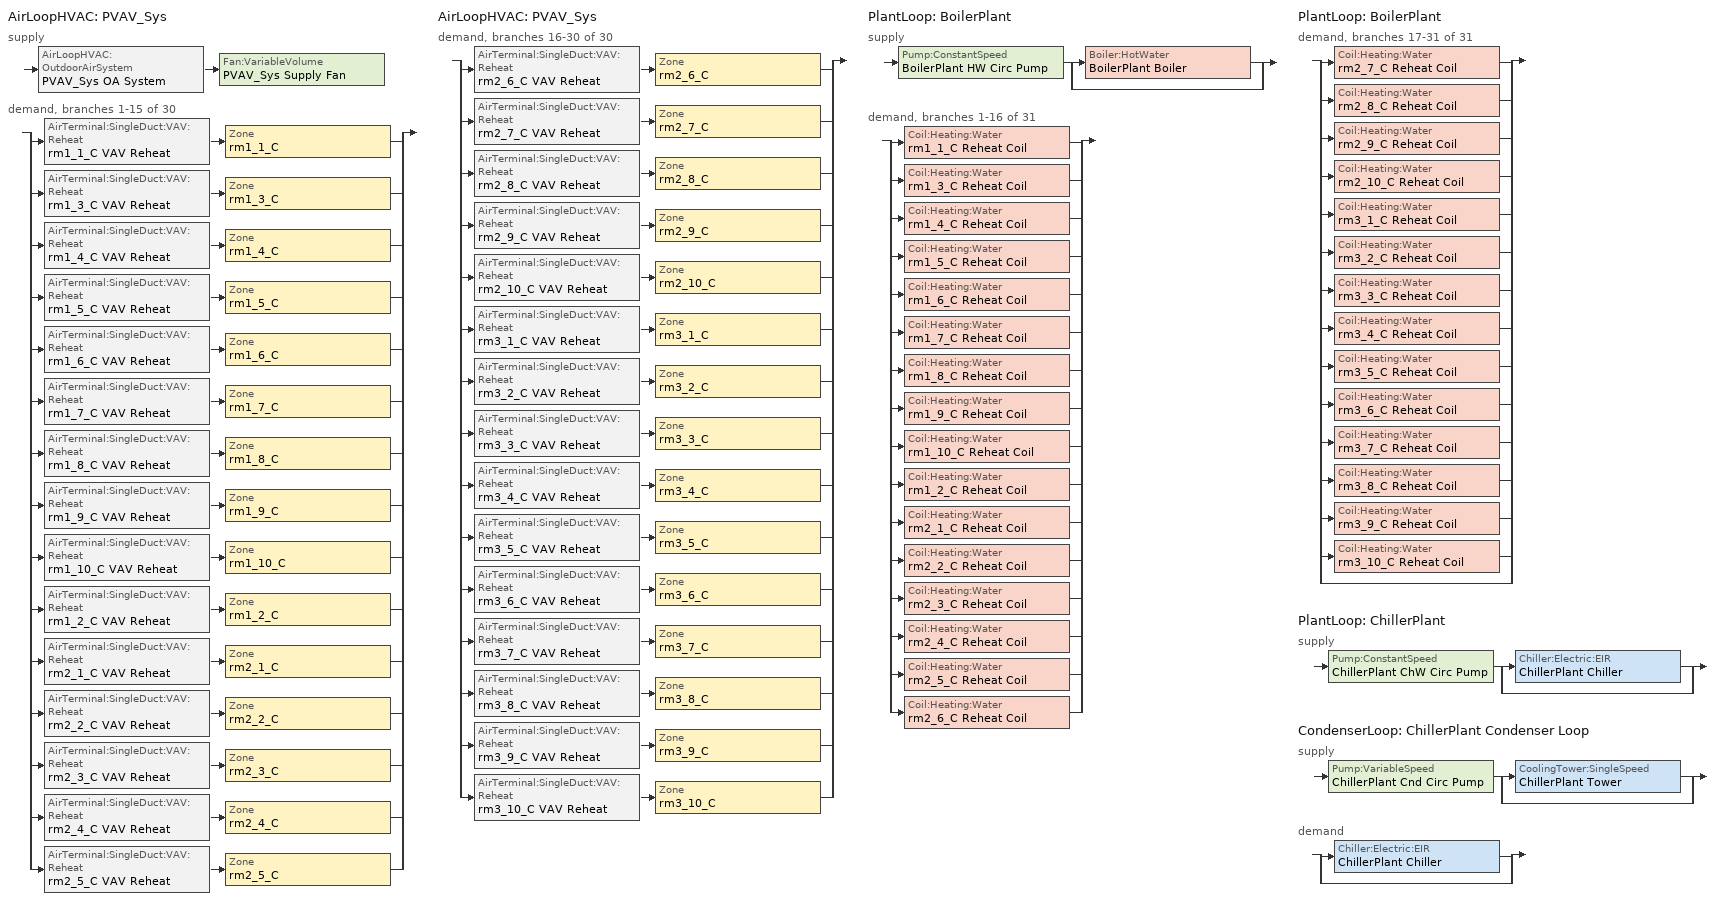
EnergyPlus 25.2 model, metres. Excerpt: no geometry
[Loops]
AirLoopHVAC 'PVAV_Sys'
 supply: AirLoopHVAC:OutdoorAirSystem 'PVAV_Sys OA System' > Fan:VariableVolume 'PVAV_Sys Supply Fan'
 demand, branches 1-15 of 30: split
  | AirTerminal:SingleDuct:VAV:Reheat 'rm1_1_C VAV Reheat' > Zone 'rm1_1_C'
  | AirTerminal:SingleDuct:VAV:Reheat 'rm1_3_C VAV Reheat' > Zone 'rm1_3_C'
  | AirTerminal:SingleDuct:VAV:Reheat 'rm1_4_C VAV Reheat' > Zone 'rm1_4_C'
  | AirTerminal:SingleDuct:VAV:Reheat 'rm1_5_C VAV Reheat' > Zone 'rm1_5_C'
  | AirTerminal:SingleDuct:VAV:Reheat 'rm1_6_C VAV Reheat' > Zone 'rm1_6_C'
  | AirTerminal:SingleDuct:VAV:Reheat 'rm1_7_C VAV Reheat' > Zone 'rm1_7_C'
  | AirTerminal:SingleDuct:VAV:Reheat 'rm1_8_C VAV Reheat' > Zone 'rm1_8_C'
  | AirTerminal:SingleDuct:VAV:Reheat 'rm1_9_C VAV Reheat' > Zone 'rm1_9_C'
  | AirTerminal:SingleDuct:VAV:Reheat 'rm1_10_C VAV Reheat' > Zone 'rm1_10_C'
  | AirTerminal:SingleDuct:VAV:Reheat 'rm1_2_C VAV Reheat' > Zone 'rm1_2_C'
  | AirTerminal:SingleDuct:VAV:Reheat 'rm2_1_C VAV Reheat' > Zone 'rm2_1_C'
  | AirTerminal:SingleDuct:VAV:Reheat 'rm2_2_C VAV Reheat' > Zone 'rm2_2_C'
  | AirTerminal:SingleDuct:VAV:Reheat 'rm2_3_C VAV Reheat' > Zone 'rm2_3_C'
  | AirTerminal:SingleDuct:VAV:Reheat 'rm2_4_C VAV Reheat' > Zone 'rm2_4_C'
  | AirTerminal:SingleDuct:VAV:Reheat 'rm2_5_C VAV Reheat' > Zone 'rm2_5_C'
AirLoopHVAC 'PVAV_Sys'
 demand, branches 16-30 of 30: split
  | AirTerminal:SingleDuct:VAV:Reheat 'rm2_6_C VAV Reheat' > Zone 'rm2_6_C'
  | AirTerminal:SingleDuct:VAV:Reheat 'rm2_7_C VAV Reheat' > Zone 'rm2_7_C'
  | AirTerminal:SingleDuct:VAV:Reheat 'rm2_8_C VAV Reheat' > Zone 'rm2_8_C'
  | AirTerminal:SingleDuct:VAV:Reheat 'rm2_9_C VAV Reheat' > Zone 'rm2_9_C'
  | AirTerminal:SingleDuct:VAV:Reheat 'rm2_10_C VAV Reheat' > Zone 'rm2_10_C'
  | AirTerminal:SingleDuct:VAV:Reheat 'rm3_1_C VAV Reheat' > Zone 'rm3_1_C'
  | AirTerminal:SingleDuct:VAV:Reheat 'rm3_2_C VAV Reheat' > Zone 'rm3_2_C'
  | AirTerminal:SingleDuct:VAV:Reheat 'rm3_3_C VAV Reheat' > Zone 'rm3_3_C'
  | AirTerminal:SingleDuct:VAV:Reheat 'rm3_4_C VAV Reheat' > Zone 'rm3_4_C'
  | AirTerminal:SingleDuct:VAV:Reheat 'rm3_5_C VAV Reheat' > Zone 'rm3_5_C'
  | AirTerminal:SingleDuct:VAV:Reheat 'rm3_6_C VAV Reheat' > Zone 'rm3_6_C'
  | AirTerminal:SingleDuct:VAV:Reheat 'rm3_7_C VAV Reheat' > Zone 'rm3_7_C'
  | AirTerminal:SingleDuct:VAV:Reheat 'rm3_8_C VAV Reheat' > Zone 'rm3_8_C'
  | AirTerminal:SingleDuct:VAV:Reheat 'rm3_9_C VAV Reheat' > Zone 'rm3_9_C'
  | AirTerminal:SingleDuct:VAV:Reheat 'rm3_10_C VAV Reheat' > Zone 'rm3_10_C'
PlantLoop 'BoilerPlant'
 supply: Pump:ConstantSpeed 'BoilerPlant HW Circ Pump' > split
  | Boiler:HotWater 'BoilerPlant Boiler'
  | bypass
 demand, branches 1-16 of 31: split
  | Coil:Heating:Water 'rm1_1_C Reheat Coil'
  | Coil:Heating:Water 'rm1_3_C Reheat Coil'
  | Coil:Heating:Water 'rm1_4_C Reheat Coil'
  | Coil:Heating:Water 'rm1_5_C Reheat Coil'
  | Coil:Heating:Water 'rm1_6_C Reheat Coil'
  | Coil:Heating:Water 'rm1_7_C Reheat Coil'
  | Coil:Heating:Water 'rm1_8_C Reheat Coil'
  | Coil:Heating:Water 'rm1_9_C Reheat Coil'
  | Coil:Heating:Water 'rm1_10_C Reheat Coil'
  | Coil:Heating:Water 'rm1_2_C Reheat Coil'
  | Coil:Heating:Water 'rm2_1_C Reheat Coil'
  | Coil:Heating:Water 'rm2_2_C Reheat Coil'
  | Coil:Heating:Water 'rm2_3_C Reheat Coil'
  | Coil:Heating:Water 'rm2_4_C Reheat Coil'
  | Coil:Heating:Water 'rm2_5_C Reheat Coil'
  | Coil:Heating:Water 'rm2_6_C Reheat Coil'
PlantLoop 'BoilerPlant'
 demand, branches 17-31 of 31: split
  | Coil:Heating:Water 'rm2_7_C Reheat Coil'
  | Coil:Heating:Water 'rm2_8_C Reheat Coil'
  | Coil:Heating:Water 'rm2_9_C Reheat Coil'
  | Coil:Heating:Water 'rm2_10_C Reheat Coil'
  | Coil:Heating:Water 'rm3_1_C Reheat Coil'
  | Coil:Heating:Water 'rm3_2_C Reheat Coil'
  | Coil:Heating:Water 'rm3_3_C Reheat Coil'
  | Coil:Heating:Water 'rm3_4_C Reheat Coil'
  | Coil:Heating:Water 'rm3_5_C Reheat Coil'
  | Coil:Heating:Water 'rm3_6_C Reheat Coil'
  | Coil:Heating:Water 'rm3_7_C Reheat Coil'
  | Coil:Heating:Water 'rm3_8_C Reheat Coil'
  | Coil:Heating:Water 'rm3_9_C Reheat Coil'
  | Coil:Heating:Water 'rm3_10_C Reheat Coil'
  | bypass
PlantLoop 'ChillerPlant'
 supply: Pump:ConstantSpeed 'ChillerPlant ChW Circ Pump' > split
  | Chiller:Electric:EIR 'ChillerPlant Chiller'
  | bypass
CondenserLoop 'ChillerPlant Condenser Loop'
 supply: Pump:VariableSpeed 'ChillerPlant Cnd Circ Pump' > split
  | CoolingTower:SingleSpeed 'ChillerPlant Tower'
  | bypass
 demand: split
  | Chiller:Electric:EIR 'ChillerPlant Chiller'
  | bypass
[ZoneControl:Thermostat] Control Type Schedule=Zone-Control-Type-Sched
Name | Zone or ZoneList | Control 1
rm1_1_C Thermostat | rm1_1_C | rm1_1_C DualSPSched
rm1_3_C Thermostat | rm1_3_C | rm1_3_C DualSPSched
rm1_4_C Thermostat | rm1_4_C | rm1_4_C DualSPSched
rm1_5_C Thermostat | rm1_5_C | rm1_5_C DualSPSched
rm1_6_C Thermostat | rm1_6_C | rm1_6_C DualSPSched
rm1_7_C Thermostat | rm1_7_C | rm1_7_C DualSPSched
rm1_8_C Thermostat | rm1_8_C | rm1_8_C DualSPSched
rm1_9_C Thermostat | rm1_9_C | rm1_9_C DualSPSched
rm1_10_C Thermostat | rm1_10_C | rm1_10_C DualSPSched
rm1_2_C Thermostat | rm1_2_C | rm1_2_C DualSPSched
rm2_1_C Thermostat | rm2_1_C | rm2_1_C DualSPSched
rm2_2_C Thermostat | rm2_2_C | rm2_2_C DualSPSched
rm2_3_C Thermostat | rm2_3_C | rm2_3_C DualSPSched
rm2_4_C Thermostat | rm2_4_C | rm2_4_C DualSPSched
rm2_5_C Thermostat | rm2_5_C | rm2_5_C DualSPSched
rm2_6_C Thermostat | rm2_6_C | rm2_6_C DualSPSched
rm2_7_C Thermostat | rm2_7_C | rm2_7_C DualSPSched
rm2_8_C Thermostat | rm2_8_C | rm2_8_C DualSPSched
rm2_9_C Thermostat | rm2_9_C | rm2_9_C DualSPSched
rm2_10_C Thermostat | rm2_10_C | rm2_10_C DualSPSched
rm3_1_C Thermostat | rm3_1_C | rm3_1_C DualSPSched
rm3_2_C Thermostat | rm3_2_C | rm3_2_C DualSPSched
rm3_3_C Thermostat | rm3_3_C | rm3_3_C DualSPSched
rm3_4_C Thermostat | rm3_4_C | rm3_4_C DualSPSched
rm3_5_C Thermostat | rm3_5_C | rm3_5_C DualSPSched
rm3_6_C Thermostat | rm3_6_C | rm3_6_C DualSPSched
rm3_7_C Thermostat | rm3_7_C | rm3_7_C DualSPSched
rm3_8_C Thermostat | rm3_8_C | rm3_8_C DualSPSched
rm3_9_C Thermostat | rm3_9_C | rm3_9_C DualSPSched
rm3_10_C Thermostat | rm3_10_C | rm3_10_C DualSPSched
[ThermostatSetpoint:DualSetpoint] Heating Setpoint Temperature Schedule=OffHtT; Cooling Setpoint Temperature Schedule=OffClT
rm1_1_C DualSPSched; rm1_3_C DualSPSched; rm1_4_C DualSPSched; rm1_5_C DualSPSched; rm1_6_C DualSPSched; rm1_7_C DualSPSched; rm1_8_C DualSPSched; rm1_9_C DualSPSched; rm1_10_C DualSPSched; rm1_2_C DualSPSched; rm2_1_C DualSPSched; rm2_2_C DualSPSched; rm2_3_C DualSPSched; rm2_4_C DualSPSched; rm2_5_C DualSPSched; rm2_6_C DualSPSched; rm2_7_C DualSPSched; rm2_8_C DualSPSched; rm2_9_C DualSPSched; rm2_10_C DualSPSched; rm3_1_C DualSPSched; rm3_2_C DualSPSched; rm3_3_C DualSPSched; rm3_4_C DualSPSched; rm3_5_C DualSPSched; rm3_6_C DualSPSched; rm3_7_C DualSPSched; rm3_8_C DualSPSched; rm3_9_C DualSPSched; rm3_10_C DualSPSched
[Sizing:Zone] Zone Cooling Design Supply Air Temperature Input Method=SupplyAirTemperature; Zone Cooling Design Supply Air Temperature {C}=14; Zone Heating Design Supply Air Temperature Input Method=SupplyAirTemperature; Zone Heating Design Supply Air Temperature {C}=50; Zone Cooling Design Supply Air Humidity Ratio {kgWater/kgDryAir}=0.008; Zone Heating Design Supply Air Humidity Ratio {kgWater/kgDryAir}=0.008; Zone Heating Sizing Factor=0; Zone Cooling Sizing Factor=0; Cooling Design Air Flow Method=DesignDay; Cooling Design Air Flow Rate {m3/s}=0; Heating Design Air Flow Method=DesignDay; Heating Design Air Flow Rate {m3/s}=0
Name | Design Specification Outdoor Air Object
rm1_1_C | SZ DSOA rm1_1_C
rm1_3_C | SZ DSOA rm1_3_C
rm1_4_C | SZ DSOA rm1_4_C
rm1_5_C | SZ DSOA rm1_5_C
rm1_6_C | SZ DSOA rm1_6_C
rm1_7_C | SZ DSOA rm1_7_C
rm1_8_C | SZ DSOA rm1_8_C
rm1_9_C | SZ DSOA rm1_9_C
rm1_10_C | SZ DSOA rm1_10_C
rm1_2_C | SZ DSOA rm1_2_C
rm2_1_C | SZ DSOA rm2_1_C
rm2_2_C | SZ DSOA rm2_2_C
rm2_3_C | SZ DSOA rm2_3_C
rm2_4_C | SZ DSOA rm2_4_C
rm2_5_C | SZ DSOA rm2_5_C
rm2_6_C | SZ DSOA rm2_6_C
rm2_7_C | SZ DSOA rm2_7_C
rm2_8_C | SZ DSOA rm2_8_C
rm2_9_C | SZ DSOA rm2_9_C
rm2_10_C | SZ DSOA rm2_10_C
rm3_1_C | SZ DSOA rm3_1_C
rm3_2_C | SZ DSOA rm3_2_C
rm3_3_C | SZ DSOA rm3_3_C
rm3_4_C | SZ DSOA rm3_4_C
rm3_5_C | SZ DSOA rm3_5_C
rm3_6_C | SZ DSOA rm3_6_C
rm3_7_C | SZ DSOA rm3_7_C
rm3_8_C | SZ DSOA rm3_8_C
rm3_9_C | SZ DSOA rm3_9_C
rm3_10_C | SZ DSOA rm3_10_C
[DesignSpecification:OutdoorAir] Outdoor Air Method=Flow/Zone; Outdoor Air Flow per Person {m3/s-person}=0; Outdoor Air Flow per Zone Floor Area {m3/s-m2}=0; Outdoor Air Flow per Zone {m3/s}=0.0308911
SZ DSOA rm1_1_C; SZ DSOA rm1_3_C; SZ DSOA rm1_4_C; SZ DSOA rm1_5_C; SZ DSOA rm1_6_C; SZ DSOA rm1_7_C; SZ DSOA rm1_8_C; SZ DSOA rm1_9_C; SZ DSOA rm1_10_C; SZ DSOA rm1_2_C; SZ DSOA rm2_1_C; SZ DSOA rm2_2_C; SZ DSOA rm2_3_C; SZ DSOA rm2_4_C; SZ DSOA rm2_5_C; SZ DSOA rm2_6_C; SZ DSOA rm2_7_C; SZ DSOA rm2_8_C; SZ DSOA rm2_9_C; SZ DSOA rm2_10_C; SZ DSOA rm3_1_C; SZ DSOA rm3_2_C; SZ DSOA rm3_3_C; SZ DSOA rm3_4_C; SZ DSOA rm3_5_C; SZ DSOA rm3_6_C; SZ DSOA rm3_7_C; SZ DSOA rm3_8_C; SZ DSOA rm3_9_C; SZ DSOA rm3_10_C
[Zone equipment]
rm1_1_C: rm1_1_C VAV Reheat
rm1_3_C: rm1_3_C VAV Reheat
rm1_4_C: rm1_4_C VAV Reheat
rm1_5_C: rm1_5_C VAV Reheat
rm1_6_C: rm1_6_C VAV Reheat
rm1_7_C: rm1_7_C VAV Reheat
rm1_8_C: rm1_8_C VAV Reheat
rm1_9_C: rm1_9_C VAV Reheat
rm1_10_C: rm1_10_C VAV Reheat
rm1_2_C: rm1_2_C VAV Reheat
rm2_1_C: rm2_1_C VAV Reheat
rm2_2_C: rm2_2_C VAV Reheat
rm2_3_C: rm2_3_C VAV Reheat
rm2_4_C: rm2_4_C VAV Reheat
rm2_5_C: rm2_5_C VAV Reheat
rm2_6_C: rm2_6_C VAV Reheat
rm2_7_C: rm2_7_C VAV Reheat
rm2_8_C: rm2_8_C VAV Reheat
rm2_9_C: rm2_9_C VAV Reheat
rm2_10_C: rm2_10_C VAV Reheat
rm3_1_C: rm3_1_C VAV Reheat
rm3_2_C: rm3_2_C VAV Reheat
rm3_3_C: rm3_3_C VAV Reheat
rm3_4_C: rm3_4_C VAV Reheat
rm3_5_C: rm3_5_C VAV Reheat
rm3_6_C: rm3_6_C VAV Reheat
rm3_7_C: rm3_7_C VAV Reheat
rm3_8_C: rm3_8_C VAV Reheat
rm3_9_C: rm3_9_C VAV Reheat
rm3_10_C: rm3_10_C VAV Reheat
[AirTerminal:SingleDuct:VAV:Reheat] Availability Schedule=OffFan; Maximum Air Flow Rate {m3/s}=autosize; Zone Minimum Air Flow Input Method=Constant; Constant Minimum Air Flow Fraction=0.3; Maximum Hot Water or Steam Flow Rate {m3/s}=autosize; Minimum Hot Water or Steam Flow Rate {m3/s}=0; Convergence Tolerance=0.001; Damper Heating Action=Reverse
Name | Reheat Coil
rm1_1_C VAV Reheat | rm1_1_C Reheat Coil
rm1_3_C VAV Reheat | rm1_3_C Reheat Coil
rm1_4_C VAV Reheat | rm1_4_C Reheat Coil
rm1_5_C VAV Reheat | rm1_5_C Reheat Coil
rm1_6_C VAV Reheat | rm1_6_C Reheat Coil
rm1_7_C VAV Reheat | rm1_7_C Reheat Coil
rm1_8_C VAV Reheat | rm1_8_C Reheat Coil
rm1_9_C VAV Reheat | rm1_9_C Reheat Coil
rm1_10_C VAV Reheat | rm1_10_C Reheat Coil
rm1_2_C VAV Reheat | rm1_2_C Reheat Coil
rm2_1_C VAV Reheat | rm2_1_C Reheat Coil
rm2_2_C VAV Reheat | rm2_2_C Reheat Coil
rm2_3_C VAV Reheat | rm2_3_C Reheat Coil
rm2_4_C VAV Reheat | rm2_4_C Reheat Coil
rm2_5_C VAV Reheat | rm2_5_C Reheat Coil
rm2_6_C VAV Reheat | rm2_6_C Reheat Coil
rm2_7_C VAV Reheat | rm2_7_C Reheat Coil
rm2_8_C VAV Reheat | rm2_8_C Reheat Coil
rm2_9_C VAV Reheat | rm2_9_C Reheat Coil
rm2_10_C VAV Reheat | rm2_10_C Reheat Coil
rm3_1_C VAV Reheat | rm3_1_C Reheat Coil
rm3_2_C VAV Reheat | rm3_2_C Reheat Coil
rm3_3_C VAV Reheat | rm3_3_C Reheat Coil
rm3_4_C VAV Reheat | rm3_4_C Reheat Coil
rm3_5_C VAV Reheat | rm3_5_C Reheat Coil
rm3_6_C VAV Reheat | rm3_6_C Reheat Coil
rm3_7_C VAV Reheat | rm3_7_C Reheat Coil
rm3_8_C VAV Reheat | rm3_8_C Reheat Coil
rm3_9_C VAV Reheat | rm3_9_C Reheat Coil
rm3_10_C VAV Reheat | rm3_10_C Reheat Coil
[Coil:Heating:Water] Availability Schedule=OffFan; U-Factor Times Area Value {W/K}=autosize; Maximum Water Flow Rate {m3/s}=autosize; Performance Input Method=UFactorTimesAreaAndDesignWaterFlowRate; Rated Capacity {W}=autosize; Rated Inlet Water Temperature {C}=82.2; Rated Inlet Air Temperature {C}=16.6; Rated Outlet Water Temperature {C}=71.1; Rated Outlet Air Temperature {C}=32.2
rm1_1_C Reheat Coil; rm1_3_C Reheat Coil; rm1_4_C Reheat Coil; rm1_5_C Reheat Coil; rm1_6_C Reheat Coil; rm1_7_C Reheat Coil; rm1_8_C Reheat Coil; rm1_9_C Reheat Coil; rm1_10_C Reheat Coil; rm1_2_C Reheat Coil; rm2_1_C Reheat Coil; rm2_2_C Reheat Coil; rm2_3_C Reheat Coil; rm2_4_C Reheat Coil; rm2_5_C Reheat Coil; rm2_6_C Reheat Coil; rm2_7_C Reheat Coil; rm2_8_C Reheat Coil; rm2_9_C Reheat Coil; rm2_10_C Reheat Coil; rm3_1_C Reheat Coil; rm3_2_C Reheat Coil; rm3_3_C Reheat Coil; rm3_4_C Reheat Coil; rm3_5_C Reheat Coil; rm3_6_C Reheat Coil; rm3_7_C Reheat Coil; rm3_8_C Reheat Coil; rm3_9_C Reheat Coil; rm3_10_C Reheat Coil
[Sizing:System]
PVAV_Sys: Type of Load to Size On=Sensible; Design Outdoor Air Flow Rate {m3/s}=autosize; Central Heating Maximum System Air Flow Ratio=0.3; Preheat Design Temperature {C}=7; Preheat Design Humidity Ratio {kgWater/kgDryAir}=.008; Precool Design Temperature {C}=11; Precool Design Humidity Ratio {kgWater/kgDryAir}=.008; Central Cooling Design Supply Air Temperature {C}=12.77779; Central Heating Design Supply Air Temperature {C}=12.77779; Type of Zone Sum to Use=NonCoincident; 100% Outdoor Air in Cooling=No; 100% Outdoor Air in Heating=No; Central Cooling Design Supply Air Humidity Ratio {kgWater/kgDryAir}=0.008; Central Heating Design Supply Air Humidity Ratio {kgWater/kgDryAir}=0.01; Cooling Supply Air Flow Rate Method=Flow/System; Cooling Supply Air Flow Rate {m3/s}=40.79504; Heating Supply Air Flow Rate Method=Flow/System; Heating Supply Air Flow Rate {m3/s}=40.79504; System Outdoor Air Method=ZoneSum; Zone Maximum Outdoor Air Fraction=1; Cooling Design Capacity Method=CoolingDesignCapacity; Cooling Design Capacity {W}=autosize; Heating Design Capacity Method=HeatingDesignCapacity; Heating Design Capacity {W}=autosize; Central Cooling Capacity Control Method=OnOff
[AirLoopHVAC]
PVAV_Sys: Design Supply Air Flow Rate {m3/s}=autosize
[SetpointManager:Scheduled] Control Variable=Temperature
Name | Schedule | Setpoint Node or NodeList
BoilerPlant HW Temp Manager | constant82. | BoilerPlant HW Supply Outlet Node
ChillerPlant ChW Temp Manager | ChillerPlant ChW Temp Schedule | ChillerPlant ChW Supply Outlet Node
ChillerPlant Chiller Setpoint Manager | ChillerPlant ChW Temp Schedule | ChillerPlant Chiller Outlet Node
[SetpointManager:MixedAir]
PVAV_Sys Setpoint Manager 2: Control Variable=Temperature; Setpoint Node or NodeList=PVAV_Sys Supply Fan Upstream Nodes
[Controller:WaterCoil]
PVAV_Sys Cooling Coil Controller: Control Variable=Temperature; Action=REVERSE; Actuator Variable=FLOW; Controller Convergence Tolerance {deltaC}=autosize; Maximum Actuated Flow {m3/s}=0.0333442; Minimum Actuated Flow {m3/s}=0
[Fan:VariableVolume]
PVAV_Sys Supply Fan: Availability Schedule=OffFan; Fan Total Efficiency=0.6; Pressure Rise {Pa}=1346.487; Maximum Flow Rate {m3/s}=autosize; Fan Power Minimum Flow Rate Input Method=Fraction; Fan Power Minimum Flow Fraction=0.25; Motor Efficiency=0.9; Motor In Airstream Fraction=1; Fan Power Coefficient 1=0.05; Fan Power Coefficient 2=0.05; Fan Power Coefficient 3=0.05; Fan Power Coefficient 4=0.1; Fan Power Coefficient 5=0.05
[Controller:OutdoorAir]
PVAV_Sys OA Controller: Minimum Outdoor Air Flow Rate {m3/s}=autosize; Maximum Outdoor Air Flow Rate {m3/s}=autosize; Economizer Control Type=NoEconomizer; Economizer Control Action Type=ModulateFlow; Lockout Type=NoLockout; Minimum Limit Type=FixedMinimum
[Sizing:Plant]
Name | Loop Type | Design Loop Exit Temperature {C} | Loop Design Temperature Difference {deltaC}
BoilerPlant | Heating | 82 | 11
ChillerPlant | Cooling | 7.22 | 6.67
ChillerPlant Condenser Loop | Condenser | 29.4 | 5.6
[PlantLoop] Fluid Type=Water; Maximum Loop Flow Rate {m3/s}=autosize; Minimum Loop Flow Rate {m3/s}=0; Plant Loop Volume {m3}=autosize; Load Distribution Scheme=Optimal
Name | Plant Equipment Operation Scheme | Maximum Loop Temperature {C} | Minimum Loop Temperature {C}
BoilerPlant | BoilerPlant Operation | 100 | 10
ChillerPlant | ChillerPlant Operation | 98 | 1
[Pump:ConstantSpeed] Design Pump Head {Pa}=89672.01; Fraction of Motor Inefficiencies to Fluid Stream=0; Pump Control Type=Intermittent
Name | Design Flow Rate {m3/s} | Design Power Consumption {W} | Motor Efficiency
BoilerPlant HW Circ Pump | 0.0118997 | 1792.292 | 0.85
ChillerPlant ChW Circ Pump | 0.0242482 | 3018.133 | 0.9
[PlantEquipmentOperationSchemes] Control Scheme 1 Schedule=OffFan
Name | Control Scheme 1
BoilerPlant Operation | BoilerPlant Heat Supply
ChillerPlant Operation | ChillerPlant ChW Supply
[PlantEquipmentOperation:HeatingLoad]
BoilerPlant Heat Supply: Load Range 1 Lower Limit {W}=0; Load Range 1 Upper Limit {W}=1000000000000000; Range 1 Equipment List=BoilerPlant heating plant
[PlantEquipmentList]
BoilerPlant heating plant: BoilerPlant Boiler
ChillerPlant ChW Plant: ChillerPlant Chiller
[Boiler:HotWater]
BoilerPlant Boiler: Fuel Type=NaturalGas; Nominal Capacity {W}=829710.7; Nominal Thermal Efficiency=0.85; Efficiency Curve Temperature Evaluation Variable=LeavingBoiler; Normalized Boiler Efficiency Curve=BoilerPlant Boiler Efficiency Curve; Design Water Outlet Temperature {C}=82; Design Water Flow Rate {m3/s}=autosize; Minimum Part Load Ratio=0; Maximum Part Load Ratio=1.2; Optimum Part Load Ratio=1; Water Outlet Upper Temperature Limit {C}=100; Boiler Flow Mode=CONSTANTFLOW
[PlantEquipmentOperation:CoolingLoad] Load Range 1 Lower Limit {W}=0
Name | Load Range 1 Upper Limit {W} | Range 1 Equipment List
ChillerPlant ChW Supply | 1000000000000000 | ChillerPlant ChW Plant
ChillerPlant Condenser Only | 1000000000000 | ChillerPlant Condenser plant
[Chiller:Electric:EIR]
ChillerPlant Chiller: Reference Capacity {W}=676288.4; Reference COP {W/W}=3.2; Reference Leaving Chilled Water Temperature {C}=7.22; Reference Entering Condenser Fluid Temperature {C}=29.4; Reference Chilled Water Flow Rate {m3/s}=autosize; Reference Condenser Fluid Flow Rate {m3/s}=autosize; Cooling Capacity Function of Temperature Curve=OPEN-CENT-CAP-FT; Electric Input to Cooling Output Ratio Function of Temperature Curve=OPEN-CENT-EIR-FT; Electric Input to Cooling Output Ratio Function of Part Load Ratio Curve=OPEN-CENT-EIR-FP; Minimum Part Load Ratio=0; Maximum Part Load Ratio=1; Optimum Part Load Ratio=0.65; Minimum Unloading Ratio=0.25; Condenser Type=WaterCooled; Leaving Chilled Water Lower Temperature Limit {C}=5; Chiller Flow Mode=LeavingSetpointModulated
[CondenserLoop]
ChillerPlant Condenser Loop: Fluid Type=Water; Condenser Equipment Operation Scheme=ChillerPlant Condenser Loop Operation; Maximum Loop Temperature {C}=80; Minimum Loop Temperature {C}=5; Maximum Loop Flow Rate {m3/s}=autosize; Minimum Loop Flow Rate {m3/s}=0; Condenser Loop Volume {m3}=autosize; Load Distribution Scheme=SequentialLoad
[SetpointManager:FollowOutdoorAirTemperature]
ChillerPlant Condenser Loop: Control Variable=Temperature; Reference Temperature Type=OutdoorAirWetBulb; Offset Temperature Difference {deltaC}=0; Maximum Setpoint Temperature {C}=80; Minimum Setpoint Temperature {C}=5; Setpoint Node or NodeList=ChillerPlant Cnd Supply Outlet Node
[Pump:VariableSpeed]
ChillerPlant Cnd Circ Pump: Design Maximum Flow Rate {m3/s}=autosize; Design Pump Head {Pa}=298906.7; Design Power Consumption {W}=AUTOSIZE; Motor Efficiency=0.9; Fraction of Motor Inefficiencies to Fluid Stream=0; Coefficient 1 of the Part Load Performance Curve=0; Coefficient 2 of the Part Load Performance Curve=1; Coefficient 3 of the Part Load Performance Curve=0; Coefficient 4 of the Part Load Performance Curve=0; Design Minimum Flow Rate {m3/s}=0; Pump Control Type=Intermittent
[CondenserEquipmentOperationSchemes]
ChillerPlant Condenser Loop Operation: Control Scheme 1=ChillerPlant Condenser Only; Control Scheme 1 Schedule=OffFan
[CondenserEquipmentList]
ChillerPlant Condenser plant: ChillerPlant Tower
[CoolingTower:SingleSpeed]
ChillerPlant Tower: Design Water Flow Rate {m3/s}=autosize; Design Air Flow Rate {m3/s}=autosize; Design Fan Power {W}=autosize; Design U-Factor Times Area Value {W/K}=autosize; Free Convection Air Flow Rate {m3/s}=autocalculate; Free Convection U-Factor Times Area Value {W/K}=autocalculate
[WaterHeater:Mixed]
DHW@PA0: Tank Volume {m3}=0.136275; Setpoint Temperature Schedule=DHW-SUPPLY-T_43.33337; Deadband Temperature Difference {deltaC}=0; Maximum Temperature Limit {C}=82; Heater Control Type=Modulate; Heater Maximum Capacity {W}=5102.891; Heater Minimum Capacity {W}=0; Heater Fuel Type=NaturalGas; Heater Thermal Efficiency=0.719425; Part Load Factor Curve=DHW_curve_0.900093; Off Cycle Parasitic Fuel Consumption Rate {W}=0; Off Cycle Parasitic Fuel Type=NaturalGas; Off Cycle Parasitic Heat Fraction to Tank=0; On Cycle Parasitic Fuel Consumption Rate {W}=0; On Cycle Parasitic Fuel Type=NaturalGas; On Cycle Parasitic Heat Fraction to Tank=0; Ambient Temperature Indicator=Schedule; Ambient Temperature Schedule=groundTempSch; Off Cycle Loss Coefficient to Ambient Temperature {W/K}=4.75212; Off Cycle Loss Fraction to Zone=0; On Cycle Loss Coefficient to Ambient Temperature {W/K}=4.75212; On Cycle Loss Fraction to Zone=0; Peak Use Flow Rate {m3/s}=6.3091e-05; Use Flow Rate Fraction Schedule=OffDHW; Cold Water Supply Temperature Schedule=groundTempSch; Use Side Effectiveness=1; Source Side Effectiveness=1
[Schedule:Compact]
Zone-Control-Type-Sched: Through: 12/31, For: AllDays, Until: 24:00, 4
OffFan: Through: 12/31, For: Sundays Holidays, Until: 24:00, 0, For: Weekdays WinterDesignDay SummerDesignDay, Until:  6:00, 0, Until: 22:00, 1, Until: 24:00, 0, For: Saturdays, Until:  6:00, 0, Until: 18:00, 1, Until: 24:00, 0
OffClT: Through: 12/31, For: Sundays Holidays, Until: 24:00, 37.22225, For: Weekdays WinterDesignDay SummerDesignDay, Until:  6:00, 37.22225, Until: 22:00, 23.88891, Until: 24:00, 37.22225, For: Saturdays, Until:  6:00, 37.22225, Until: 18:00, 23.88891, Until: 24:00, 37.22225
OffHtT: Through: 12/31, For: Sundays Holidays, Until: 24:00, 12.77779, For: Weekdays WinterDesignDay SummerDesignDay, Until:  6:00, 12.77779, Until: 22:00, 21.11113, Until: 24:00, 12.77779, For: Saturdays, Until:  6:00, 12.77779, Until: 18:00, 21.11113, Until: 24:00, 12.77779
constant82.: Through: 12/31, For: AllDays, Until: 24:00, 82
DHW-SUPPLY-T_43.33337: Through: 12/31, For: AllDays, Until: 24:00, 43.33337
groundTempSch: Through: 1/31, For: AllDays, Until: 24:00, 12.72223, Through: 2/28, For: AllDays, Until: 24:00, 11.55558, Through: 3/31, For: AllDays, Until: 24:00, 11.44446, Through: 4/30, For: AllDays, Until: 24:00, 12.00001, Through: 5/31, For: AllDays, Until: 24:00, 14.22224, Through: 6/30, For: AllDays, Until: 24:00, 16.44446, Through: 7/31, For: AllDays, Until: 24:00, 18.38891, Through: 8/31, For: AllDays, Until: 24:00, 19.61114, Through: 9/30, For: AllDays, Until: 24:00, 19.72226, Through: 10/31, For: AllDays, Until: 24:00, 18.72223, Through: 11/30, For: AllDays, Until: 24:00, 16.83336, Through: 12/31, For: AllDays, Until: 24:00, 14.66667
OffDHW: Through: 12/31, For: Sundays Holidays, Until: 13:00, 0.05, Until: 14:00, 0.1, Until: 24:00, 0.05, For: Weekdays WinterDesignDay SummerDesignDay, Until:  5:00, 0.05, Until:  6:00, 0.1, Until:  7:00, 0.05, Until:  8:00, 0.2, Until:  9:00, 0.35, Until: 11:00, 0.4, Until: 12:00, 0.45, Until: 13:00, 0.6, Until: 14:00, 0.55, Until: 16:00, 0.35, Until: 17:00, 0.45, Until: 18:00, 0.25, Until: 19:00, 0.2, Until: 21:00, 0.15, Until: 22:00, 0.1, Until: 24:00, 0.05, For: Saturdays, Until:  6:00, 0, Until:  7:00, 0.05, Until:  8:00, 0.1, Until:  9:00, 0.15, Until: 11:00, 0.2, Until: 12:00, 0.25, Until: 14:00, 0.2, Until: 15:00, 0.15, Until: 16:00, 0.1, Until: 17:00, 0.15, Until: 18:00, 0.05, Until: 24:00, 0
[Curve:Cubic]
DHW_curve_0.900093: Coefficient1 Constant=0.900093; Coefficient2 x=0.099907; Coefficient3 x**2=0; Coefficient4 x**3=0; Minimum Value of x=0.01; Maximum Value of x=1
[Curve:Quadratic]
Name | Coefficient1 Constant | Coefficient2 x | Coefficient3 x**2 | Minimum Value of x | Maximum Value of x
BoilerPlant Boiler Efficiency Curve | 0.588768 | 0.788818 | -0.38625 | 0 | 1
OPEN-CENT-EIR-FP | 0.222903 | 0.313387 | 0.46371 | -999 | 999
[Curve:Biquadratic] Minimum Value of x=-999; Maximum Value of x=999; Minimum Value of y=-999; Maximum Value of y=999
Name | Coefficient1 Constant | Coefficient2 x | Coefficient3 x**2 | Coefficient4 y | Coefficient5 y**2 | Coefficient6 x*y
OPEN-CENT-CAP-FT | 0.257896 | 0.0389016 | -0.00021708 | 0.0468684 | -0.00094284 | -0.00034344
OPEN-CENT-EIR-FT | 0.933884 | -0.058212 | 0.00450036 | 0.00243 | 0.000486 | -0.001215
[Schedule:Day:Hourly]
ChillerPlant ChW Temp Schedule Daily: 6.666672, 6.666672, 6.666672, 6.666672, 6.666672, 6.666672, 6.666672, 6.666672, 6.666672, 6.666672, 6.666672, 6.666672, 6.666672, 6.666672, 6.666672, 6.666672, 6.666672, 6.666672, 6.666672, 6.666672, 6.666672, 6.666672, 6.666672, 6.666672
[Schedule:Week:Daily]
ChillerPlant ChW Temp Schedule Weekly: ChillerPlant ChW Temp Schedule Daily, ChillerPlant ChW Temp Schedule Daily, ChillerPlant ChW Temp Schedule Daily, ChillerPlant ChW Temp Schedule Daily, ChillerPlant ChW Temp Schedule Daily, ChillerPlant ChW Temp Schedule Daily, ChillerPlant ChW Temp Schedule Daily, ChillerPlant ChW Temp Schedule Daily, ChillerPlant ChW Temp Schedule Daily, ChillerPlant ChW Temp Schedule Daily, ChillerPlant ChW Temp Schedule Daily, ChillerPlant ChW Temp Schedule Daily
[Schedule:Year]
ChillerPlant ChW Temp Schedule: ChillerPlant ChW Temp Schedule Weekly, 1, 1, 12, 31
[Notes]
doe2trans version: 7622
Translated from DOE2 input file: dummy.inp
Title1= Green Design Tools
Title3= Base Case
Title4= 5\VisualDOE\Projects\30Zone1VAV.gph
Title5= VisualDOE 5.0.0
\group Simulation Parameters
_END_ \group Simulation Parameters
\group Location - Climate - Weather
1995,  ! ! year (DOE2 only)
_END_ \group Location - Climate - Weather
_END_  \ Holidays
LDS Schedules
